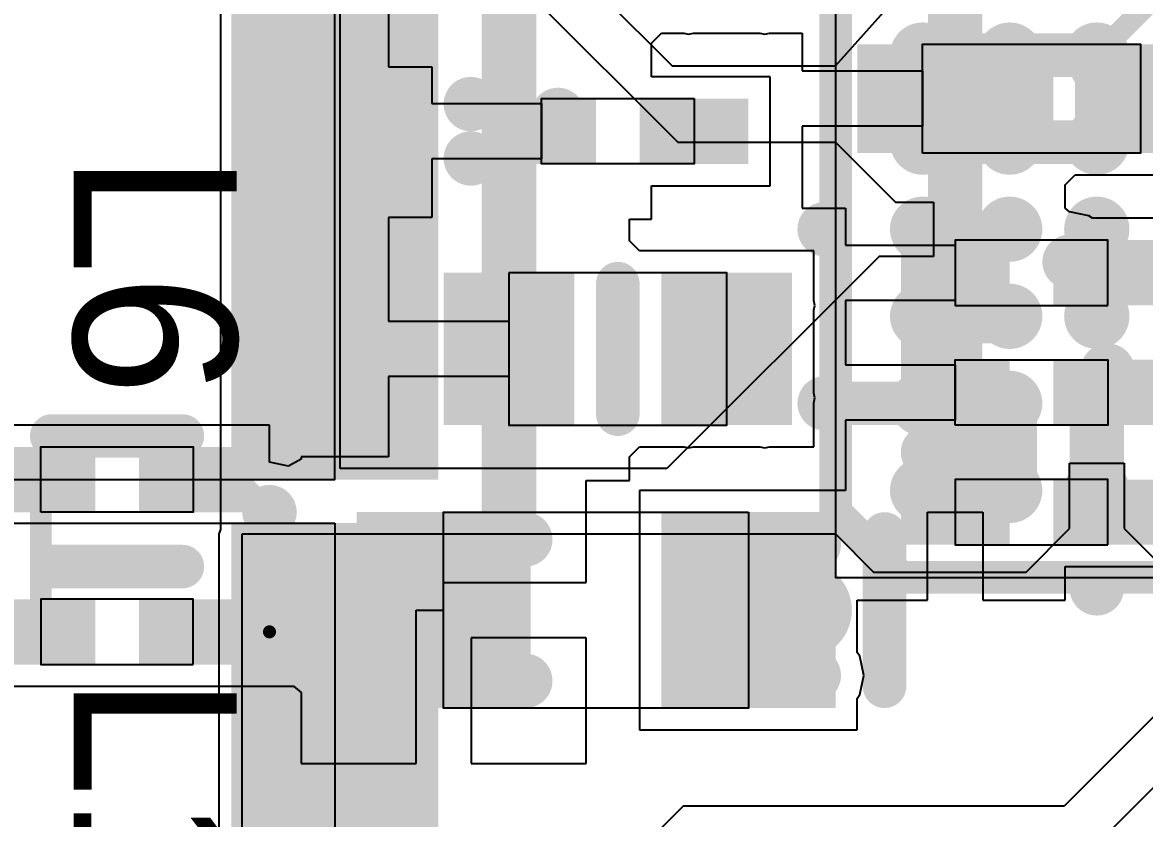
# Model space of a CAD drawing. Header units: millimetres. Extents: x 15 to 122, y 23 to 96.
# Drawn here: x 75.57 to 80.72, y 63.14 to 66.8 of the extents above; entities that cross this region are included whole.
import ezdxf

# ---------------------------------------------------------------- set-up
doc = ezdxf.new("R2010")
doc.units = ezdxf.units.MM
for name, color, linetype in [('Bottom Modules', 3, 'Continuous'), ('BottomLayer', 5, 'Continuous'), ('BottomOverlay', 54, 'Continuous'), ('BottomPaste', 16, 'Continuous'), ('TopLayer', 1, 'Continuous'), ('TopOverlay', 2, 'Continuous'), ('TopPaste', 8, 'Continuous'), ('TopSolder', 216, 'Continuous'), ('Upper Modules', 80, 'Continuous')]:
    doc.layers.add(name, color=color, linetype=linetype)
doc.styles.get("Standard").update_dxf_attribs({"font": 'ARExthalf2.shx', "width": 0.1})

msp = doc.modelspace()

# ---------------------------------------------------------------- linework, layer by layer
at = {"layer": 'Bottom Modules'}
for points in [[(79.70002094, 66.20002508), (79.70002094, 66.70002407999999), (80.70001894, 66.70002407999999), (80.70001894, 66.20002508)], [(78.65000017999999, 66.45000426), (78.65000017999999, 66.15000486), (77.94999904, 66.15000486), (77.94999904, 66.45000426)], [(80.54999892, 65.50000362), (80.54999892, 65.80000301999999), (79.84999778, 65.80000301999999), (79.84999778, 65.50000362)], [(77.80000442, 65.64999569999999), (77.80000442, 64.94999709999999), (78.80000242, 64.94999709999999), (78.80000242, 65.64999569999999)], [(79.8500054, 64.94999964), (79.8500054, 65.24999903999999), (80.5499786, 65.24999903999999), (80.5499786, 64.94999964)], [(75.6500011, 64.5499979), (75.6500011, 64.8499973), (76.35000224, 64.8499973), (76.35000224, 64.5499979)], [(80.5499786, 64.3999982), (80.5499786, 64.6999976), (79.8500054, 64.6999976), (79.8500054, 64.3999982)], [(78.89999968, 64.55000298), (78.89999968, 63.65000478), (77.49999994, 63.65000478), (77.49999994, 64.55000298)], [(76.3499997, 63.84997644), (76.3499997, 64.14997584), (75.6500265, 64.14997584), (75.6500265, 63.84997644)]]:
    msp.add_lwpolyline(points, close=True, dxfattribs=at)
at = {"layer": 'BottomLayer'}
for p, q in [((77.2459974, 67.07300529999999), (77.2459974, 66.596006)), ((78.45400108, 66.70400425999999), (78.50000555999999, 66.7500062)), ((78.50000555999999, 66.7500062), (78.60283491999999, 66.7500062)), ((78.60283491999999, 66.7500062), (78.6250015, 66.74559676)), ((78.6250015, 66.74559676), (78.64716808, 66.7500062)), ((78.64716808, 66.7500062), (78.95283422, 66.7500062)), ((78.95283422, 66.7500062), (78.97500079999999, 66.74559676)), ((78.97500079999999, 66.74559676), (78.99716738, 66.7500062)), ((78.99716738, 66.7500062), (79.14602153999999, 66.7500062)), ((79.14602153999999, 66.7500062), (79.14602153999999, 66.57702458)), ((78.45399854, 66.55000405999999), (78.45399854, 66.70400172)), ((78.45399854, 66.70400172), (78.45399854, 66.70400172)), ((78.45399854, 66.70400172), (78.45399854, 66.70400172)), ((78.45399854, 66.70400172), (78.45399854, 66.70400172)), ((78.45399854, 66.70400172), (78.45399854, 66.70400172)), ((78.45399854, 66.70400172), (78.45400108, 66.70399918)), ((78.45400108, 66.70399918), (78.45400362, 66.70400425999999)), ((78.45400362, 66.70400425999999), (78.45400108, 66.70400425999999)), ((77.2459974, 66.596006), (77.44599954, 66.596006)), ((77.44599954, 66.596006), (77.44599954, 66.42700456)), ((78.99999948, 66.55000405999999), (78.45399854, 66.55000405999999)), ((78.99999948, 66.05000505999999), (78.99999948, 66.55000405999999)), ((79.14602153999999, 66.57702458), (79.70002094, 66.57702458)), ((79.70002094, 66.57702458), (79.70002094, 66.32302458)), ((77.44599954, 66.42700456), (77.94999904, 66.42700456)), ((77.94999904, 66.42700456), (77.94999904, 66.17300456)), ((79.70002094, 66.32302458), (79.14602153999999, 66.32302458)), ((79.14602153999999, 66.32302458), (79.14602153999999, 65.94602508)), ((77.94999904, 66.17300456), (77.44599954, 66.17300456)), ((77.44599954, 66.17300456), (77.44599954, 65.9039957)), ((80.35399728, 66.05399794), (80.40002462, 66.10002528)), ((80.40002462, 66.10002528), (81.10001813999999, 66.10002528)), ((78.45399854, 65.89600485999999), (78.45399854, 66.05000505999999)), ((78.45399854, 66.05000505999999), (78.99999948, 66.05000505999999)), ((80.35399728, 65.94664483999999), (80.35399728, 66.05400048)), ((80.35399728, 66.05400048), (80.35399728, 66.05400048)), ((80.35399728, 66.05400048), (80.35399728, 66.05399794)), ((79.14602153999999, 65.94602508), (79.34599827999999, 65.94602508)), ((79.34599827999999, 65.94602508), (79.34599827999999, 65.77700331999999)), ((80.37500308, 65.92940586), (80.35399728, 65.94664483999999)), ((80.46279056, 65.91194336), (80.37500308, 65.92940586)), ((77.44599954, 65.9039957), (77.24600502, 65.9039957)), ((77.24600502, 65.9039957), (77.24600502, 65.4269964)), ((78.35400382, 65.79599744), (78.35400382, 65.89600485999999)), ((78.35400382, 65.89600485999999), (78.45399854, 65.89600485999999)), ((80.480662, 65.90000282), (80.46279056, 65.91194336)), ((80.89999822, 65.90000282), (80.480662, 65.90000282)), ((78.40000576, 65.74999804), (78.35400382, 65.79599744)), ((79.34599827999999, 65.77700331999999), (79.84999778, 65.77700331999999)), ((79.84999778, 65.77700331999999), (79.84999778, 65.52300332)), ((78.42471488, 65.7499955), (78.40000576, 65.74999804)), ((78.42471742, 65.74999804), (78.42471488, 65.7499955)), ((78.42471995999999, 65.7499955), (78.42471742, 65.74999804)), ((79.20000162, 65.7499955), (78.42471995999999, 65.7499955)), ((79.20000162, 65.52214226), (79.20000162, 65.7499955)), ((79.20440597999999, 65.50000107999999), (79.20000162, 65.52214226)), ((79.84999778, 65.52300332), (79.34599827999999, 65.52300332)), ((79.34599827999999, 65.52300332), (79.34599827999999, 65.24600362)), ((79.20000162, 65.4778599), (79.20440597999999, 65.50000107999999)), ((79.20000162, 65.09714183999999), (79.20000162, 65.4778599)), ((77.24600502, 65.4269964), (77.80000442, 65.4269964)), ((77.80000442, 65.4269964), (77.80000442, 65.1729964)), ((79.34599827999999, 65.24600362), (79.3460059, 65.24600362)), ((79.3460059, 65.24600362), (79.3460059, 65.22699933999999)), ((79.3460059, 65.22699933999999), (79.8500054, 65.22699933999999)), ((79.8500054, 65.22699933999999), (79.8500054, 64.97299934)), ((77.80000442, 65.1729964), (77.24600502, 65.1729964)), ((77.24600502, 65.1729964), (77.24600502, 64.80400297999999)), ((79.20440597999999, 65.07500066), (79.20000162, 65.09714183999999)), ((79.20000162, 65.05285948), (79.20440597999999, 65.07500066)), ((79.20000162, 64.8499973), (79.20000162, 65.05285948)), ((75.99999532, 64.94999709999999), (75.30000179999999, 64.94999709999999)), ((76.00000802, 64.95000218), (75.99999532, 64.95000218)), ((75.99999532, 64.95000218), (75.99999532, 64.94999709999999)), ((75.99999532, 64.94999709999999), (75.99999532, 64.94999709999999)), ((76.00000548, 64.94999709999999), (76.00000802, 64.95000218)), ((76.70000154, 64.94999709999999), (76.00000548, 64.94999709999999)), ((76.00000548, 64.94999709999999), (76.00000548, 64.94999709999999)), ((76.70000154, 64.77961135999999), (76.70000154, 64.94999709999999)), ((79.8500054, 64.97299934), (79.3460059, 64.97299934)), ((79.3460059, 64.97299934), (79.3460059, 64.69599964)), ((78.35400382, 64.80399536), (78.40000576, 64.84999476)), ((78.40000576, 64.84999476), (78.42471488, 64.8499973)), ((78.42471488, 64.8499973), (78.42471742, 64.84999476)), ((78.42471742, 64.84999476), (78.42471742, 64.8499973)), ((78.42471742, 64.8499973), (78.60287301999999, 64.8499973)), ((78.60287301999999, 64.8499973), (78.6250015, 64.84559548)), ((78.6250015, 64.84559548), (78.64712998, 64.8499973)), ((78.64712998, 64.8499973), (78.95287232, 64.8499973)), ((78.95287232, 64.8499973), (78.97500079999999, 64.84559548)), ((78.97500079999999, 64.84559548), (78.99712928, 64.8499973)), ((78.99712928, 64.8499973), (79.20000162, 64.8499973)), ((76.84600074, 64.79305812), (76.78778901999999, 64.76194312)), ((77.24600502, 64.80400297999999), (76.84600074, 64.80400297999999)), ((76.84600074, 64.80400297999999), (76.84600074, 64.79305812)), ((78.35400382, 64.6959971), (78.35400382, 64.80399536)), ((76.70025808, 64.77935482), (76.70000154, 64.77961135999999)), ((76.78778901999999, 64.76194312), (76.70025808, 64.77935482)), ((78.15399914, 64.22700388), (78.15399914, 64.6959971)), ((78.15399914, 64.6959971), (78.35400382, 64.6959971)), ((79.3460059, 64.69599964), (79.3460059, 64.65000278)), ((79.3460059, 64.65000278), (78.40000067999999, 64.65000278)), ((78.40000067999999, 64.65000278), (78.40000067999999, 63.55000498)), ((79.72300539999999, 64.1459982), (79.72300539999999, 64.5499979)), ((79.72300539999999, 64.5499979), (79.9770054, 64.5499979)), ((79.9770054, 64.5499979), (79.9770054, 64.1459982)), ((80.35400489999999, 64.1459982), (80.35400489999999, 64.29999839999999)), ((80.35400489999999, 64.29999839999999), (80.8999779, 64.29999839999999)), ((77.49999994, 64.10000388), (77.49999994, 64.22700388)), ((77.49999994, 64.22700388), (78.15399914, 64.22700388)), ((79.39999868, 63.90567102), (79.39999868, 64.1459982)), ((79.39999868, 64.1459982), (79.72300539999999, 64.1459982)), ((79.9770054, 64.1459982), (80.35400489999999, 64.1459982)), ((77.37299994, 63.39600478), (77.37299994, 64.10000388)), ((77.37299994, 64.10000388), (77.49999994, 64.10000388)), ((78.15399914, 63.97300387999999), (77.62699993999999, 63.97300387999999)), ((77.62699993999999, 63.97300387999999), (77.62699993999999, 63.39600478)), ((78.15399914, 63.39600478), (78.15399914, 63.97300387999999)), ((79.4119443, 63.88779195999999), (79.39999868, 63.90567102)), ((79.4294068, 63.80000193999999), (79.4119443, 63.88779195999999)), ((79.4119443, 63.71221191999999), (79.4294068, 63.80000193999999)), ((75.3000272, 63.74997664), (76.69999646, 63.74997664)), ((76.69999646, 63.74997664), (76.69999646, 63.7499741)), ((76.69999646, 63.7499741), (76.81045089999999, 63.74997664)), ((76.81045089999999, 63.74997664), (76.84600074, 63.72079966)), ((76.84600074, 63.72079966), (76.84600074, 63.39600478)), ((79.39999868, 63.69433286), (79.4119443, 63.71221191999999)), ((79.39999868, 63.55000498), (79.39999868, 63.69433286)), ((78.40000067999999, 63.55000498), (79.39999868, 63.55000498)), ((76.84600074, 63.39600478), (77.37299994, 63.39600478)), ((77.62699993999999, 63.39600478), (78.15399914, 63.39600478))]:
    msp.add_line(p, q, dxfattribs=at)
for points, const_width in [([(79.8500054, 65.8250017), (79.8500054, 67.00000062)], 0.2499995), ([(77.80000442, 66.30000455999999), (77.80000442, 66.9749994)], 0.2499995), ([(77.80000442, 65.2999964), (77.80000442, 66.30000455999999)], 0.2499995), ([(79.8500054, 65.57499966), (79.8500054, 65.8250017)], 0.2499995), ([(79.8500054, 65.09999934), (79.8500054, 65.57499966)], 0.2499995), ([(77.80000442, 64.40000836), (77.80000442, 65.2999964)], 0.2499995), ([(79.8500054, 64.5499979), (79.8500054, 65.09999934)], 0.2499995), ([(75.64998077999999, 64.00002185999999), (75.64998077999999, 64.69997474)], 0.0999998), ([(76.35000477999999, 64.69997474), (76.55002723999999, 64.69997474)], 0.0999998), ([(76.55002723999999, 64.69997474), (76.70000154, 64.55000043999999)], 0.0999998), ([(77.49999994, 64.10000388), (77.80000442, 64.40000836)], 0.2499995), ([(76.3499997, 63.99997613999999), (76.69997613999999, 63.99997613999999)], 0.2499995), ([(75.64998077999999, 64.00002185999999), (75.6500265, 63.99997613999999)], 0.0999998), ([(76.69997613999999, 63.99997613999999), (76.70000154, 64.00000154)], 0.05999988)]:
    msp.add_lwpolyline(points, dxfattribs=dict(at, const_width=const_width))
for points, const_width in [([(76.7375021, 66.80000102, 1), (76.86250058, 66.80000102, 1)], 0.12499848), ([(79.63750137999999, 66.6250001, 1), (79.76249985999999, 66.6250001, 1)], 0.12499848), ([(80.43750232, 66.60000142, 1), (80.5625008, 66.60000142, 1)], 0.12499848), ([(77.56250172, 66.4250005, 1), (77.6875002, 66.4250005, 1)], 0.12499848), ([(80.6125007, 66.4250005, 1), (80.73749918, 66.4250005, 1)], 0.12499848), ([(76.7375021, 66.39999928, 1), (76.86250058, 66.39999928, 1)], 0.12499848), ([(77.96250092, 66.37500059999999, 1), (78.0874994, 66.37500059999999, 1)], 0.12499848), ([(79.63750137999999, 66.37500059999999, 1), (79.76249985999999, 66.37500059999999, 1)], 0.12499848), ([(77.73750518, 66.30000455999999, 1), (77.86250366, 66.30000455999999, 1)], 0.12499848), ([(77.73750518, 66.30000455999999, 1), (77.86250366, 66.30000455999999, 1)], 0.12499848), ([(78.46250246, 66.30000202, 1), (78.58750094, 66.30000202, 1)], 0.12499848), ([(77.56250172, 66.17499846, 1), (77.6875002, 66.17499846, 1)], 0.12499848), ([(79.6625026, 65.8250017, 1), (79.78750108, 65.8250017, 1)], 0.12499848), ([(79.78750615999999, 65.8250017, 1), (79.91250464, 65.8250017, 1)], 0.12499848), ([(79.78750615999999, 65.8250017, 1), (79.91250464, 65.8250017, 1)], 0.12499848), ([(80.3125013, 65.70000068, 1), (80.43749978, 65.70000068, 1)], 0.12499848), ([(79.6625026, 65.57499966, 1), (79.78750108, 65.57499966, 1)], 0.12499848), ([(79.78750615999999, 65.57499966, 1), (79.91250464, 65.57499966, 1)], 0.12499848), ([(79.78750615999999, 65.57499966, 1), (79.91250464, 65.57499966, 1)], 0.12499848), ([(77.56250172, 65.52499976, 1), (77.6875002, 65.52499976, 1)], 0.12499848), ([(77.91250102, 65.52499976, 1), (78.0374995, 65.52499976, 1)], 0.12499848), ([(78.56250226, 65.50000107999999, 1), (78.68750073999999, 65.50000107999999, 1)], 0.12499848), ([(78.91250156, 65.50000107999999, 1), (79.03750004, 65.50000107999999, 1)], 0.12499848), ([(76.7375021, 65.40000128, 1), (76.86250058, 65.40000128, 1)], 0.12499848), ([(77.73750518, 65.2999964, 1), (77.86250366, 65.2999964, 1)], 0.12499848), ([(77.73750518, 65.2999964, 1), (77.86250366, 65.2999964, 1)], 0.12499848), ([(79.6625026, 65.32500016, 1), (79.78750108, 65.32500016, 1)], 0.12499848), ([(80.48747936, 65.19999914, 1), (80.61247784, 65.19999914, 1)], 0.12499848), ([(77.56250172, 65.07500066, 1), (77.6875002, 65.07500066, 1)], 0.12499848), ([(77.91250102, 65.07500066, 1), (78.0374995, 65.07500066, 1)], 0.12499848), ([(78.56250226, 65.07500066, 1), (78.68750073999999, 65.07500066, 1)], 0.12499848), ([(78.91250156, 65.07500066, 1), (79.03750004, 65.07500066, 1)], 0.12499848), ([(79.6625026, 65.07499811999999, 1), (79.78750108, 65.07499811999999, 1)], 0.12499848), ([(79.78750615999999, 65.09999934, 1), (79.91250464, 65.09999934, 1)], 0.12499848), ([(79.78750615999999, 65.09999934, 1), (79.91250464, 65.09999934, 1)], 0.12499848), ([(76.7375021, 64.99999953999999, 1), (76.86250058, 64.99999953999999, 1)], 0.12499848), ([(79.6625026, 64.82500116, 1), (79.78750108, 64.82500116, 1)], 0.12499848), ([(75.58750185999999, 64.70000014, 1), (75.71250033999999, 64.70000014, 1)], 0.12499848), ([(75.6249821, 64.69997474, 1), (75.67497945999999, 64.69997474, 1)], 0.0499999), ([(76.3250061, 64.69997474, 1), (76.37500346, 64.69997474, 1)], 0.0499999), ([(76.52502856, 64.69997474, 1), (76.57502592, 64.69997474, 1)], 0.0499999), ([(76.52502856, 64.69997474, 1), (76.57502592, 64.69997474, 1)], 0.0499999), ([(80.43750232, 64.65000024, 1), (80.5625008, 64.65000024, 1)], 0.12499848), ([(79.6625026, 64.57499912, 1), (79.78750108, 64.57499912, 1)], 0.12499848), ([(76.6375023, 64.55000043999999, 1), (76.76250078, 64.55000043999999, 1)], 0.12499848), ([(79.78750615999999, 64.5499979, 1), (79.91250464, 64.5499979, 1)], 0.12499848), ([(76.67500285999999, 64.55000043999999, 1), (76.72500022, 64.55000043999999, 1)], 0.0499999), ([(77.26250232, 64.42500196, 1), (77.3875008, 64.42500196, 1)], 0.12499848), ([(77.81250122, 64.42500196, 1), (77.93749969999999, 64.42500196, 1)], 0.12499848), ([(77.73750518, 64.40000836, 1), (77.86250366, 64.40000836, 1)], 0.12499848), ([(77.73750518, 64.40000836, 1), (77.86250366, 64.40000836, 1)], 0.12499848), ([(79.13750238, 64.40000074, 1), (79.26250085999999, 64.40000074, 1)], 0.12499848), ([(77.4375007, 64.10000388, 1), (77.56249917999999, 64.10000388, 1)], 0.12499848), ([(76.28750045999999, 63.99997613999999, 1), (76.41249893999999, 63.99997613999999, 1)], 0.12499848), ([(76.6374769, 63.99997613999999, 1), (76.76247538, 63.99997613999999, 1)], 0.12499848), ([(76.6375023, 64.00000154, 1), (76.76250078, 64.00000154, 1)], 0.12499848), ([(75.6249821, 64.00002185999999, 1), (75.67497945999999, 64.00002185999999, 1)], 0.0499999), ([(75.6249821, 64.00002185999999, 1), (75.67497945999999, 64.00002185999999, 1)], 0.0499999), ([(75.62502782, 63.99997613999999, 1), (75.67502517999999, 63.99997613999999, 1)], 0.0499999), ([(76.68497744, 63.99997613999999, 1), (76.71497484, 63.99997613999999, 1)], 0.02999994), ([(76.68500284, 64.00000154, 1), (76.71500024, 64.00000154, 1)], 0.02999994), ([(79.13750238, 63.80000193999999, 1), (79.26250085999999, 63.80000193999999, 1)], 0.12499848), ([(77.26250232, 63.77500071999999, 1), (77.3875008, 63.77500071999999, 1)], 0.12499848), ([(77.81250122, 63.77500071999999, 1), (77.93749969999999, 63.77500071999999, 1)], 0.12499848)]:
    msp.add_lwpolyline(points, format="xyb", close=True, dxfattribs=dict(at, const_width=const_width))
for points in [[(80.00002033999999, 66.20002508), (80.00002033999999, 66.70002407999999), (79.40002154, 66.20002508), (79.40002154, 66.70002407999999)], [(81.00001834, 66.20002508), (81.00001834, 66.70002407999999), (80.40001954, 66.20002508), (80.40001954, 66.70002407999999)], [(78.19999854, 66.15000486), (78.19999854, 66.45000426), (77.69999954, 66.15000486), (77.69999954, 66.45000426)], [(78.89999968, 66.15000486), (78.89999968, 66.45000426), (78.40000067999999, 66.15000486), (78.40000067999999, 66.45000426)], [(80.09999728, 65.50000362), (80.09999728, 65.80000301999999), (79.59999828, 65.50000362), (79.59999828, 65.80000301999999)], [(80.79999842, 65.50000362), (80.79999842, 65.80000301999999), (80.29999941999999, 65.50000362), (80.29999941999999, 65.80000301999999)], [(78.10000382, 64.94999709999999), (78.10000382, 65.64999569999999), (77.50000501999999, 64.94999709999999), (77.50000501999999, 65.64999569999999)], [(79.10000181999999, 64.94999709999999), (79.10000181999999, 65.64999569999999), (78.50000302, 64.94999709999999), (78.50000302, 65.64999569999999)], [(80.1000049, 64.94999964), (80.1000049, 65.24999903999999), (79.6000059, 64.94999964), (79.6000059, 65.24999903999999)], [(80.79997809999999, 64.94999964), (80.79997809999999, 65.24999903999999), (80.2999791, 64.94999964), (80.2999791, 65.24999903999999)], [(75.4000016, 64.8499973), (75.4000016, 64.5499979), (75.9000006, 64.8499973), (75.9000006, 64.5499979)], [(76.10000274, 64.8499973), (76.10000274, 64.5499979), (76.60000174, 64.8499973), (76.60000174, 64.5499979)], [(80.1000049, 64.3999982), (80.1000049, 64.6999976), (79.6000059, 64.3999982), (79.6000059, 64.6999976)], [(80.79997809999999, 64.3999982), (80.79997809999999, 64.6999976), (80.2999791, 64.3999982), (80.2999791, 64.6999976)], [(77.89999913999999, 63.65000478), (77.89999913999999, 64.55000298), (77.10000074, 63.65000478), (77.10000074, 64.55000298)], [(79.29999887999999, 63.65000478), (79.29999887999999, 64.55000298), (78.50000048, 63.65000478), (78.50000048, 64.55000298)], [(75.400027, 64.14997584), (75.400027, 63.84997644), (75.900026, 64.14997584), (75.900026, 63.84997644)], [(76.1000002, 64.14997584), (76.1000002, 63.84997644), (76.5999992, 64.14997584), (76.5999992, 63.84997644)]]:
    msp.add_solid(points, dxfattribs=at)
at = {"layer": 'BottomOverlay', "const_width": 0.1999996}
for points in [[(80.19999453999999, 66.30001218), (80.19999453999999, 66.59998618)], [(78.29997802, 65.00002239999999), (78.29997802, 65.6000212)], [(79.52506574, 63.75000204), (79.52506574, 64.45000318)]]:
    msp.add_lwpolyline(points, dxfattribs=at)
at = {"layer": 'BottomOverlay', "const_width": 0.0999998}
for points in [[(80.14999463999999, 66.59998618, 1), (80.24999444, 66.59998618, 1)], [(80.14999463999999, 66.30001218, 1), (80.24999444, 66.30001218, 1)], [(78.24997812, 65.6000212, 1), (78.34997792, 65.6000212, 1)], [(78.24997812, 65.00002239999999, 1), (78.34997792, 65.00002239999999, 1)], [(79.47506584, 64.45000318, 1), (79.57506563999999, 64.45000318, 1)], [(79.47506584, 63.75000204, 1), (79.57506563999999, 63.75000204, 1)]]:
    msp.add_lwpolyline(points, format="xyb", close=True, dxfattribs=at)
at = {"layer": 'BottomPaste'}
for points in [[(80.00002033999999, 66.20002508), (80.00002033999999, 66.70002407999999), (79.40002154, 66.20002508), (79.40002154, 66.70002407999999)], [(80.00002033999999, 66.20002508), (80.00002033999999, 66.70002407999999), (79.40002154, 66.20002508), (79.40002154, 66.70002407999999)], [(81.00001834, 66.20002508), (81.00001834, 66.70002407999999), (80.40001954, 66.20002508), (80.40001954, 66.70002407999999)], [(81.00001834, 66.20002508), (81.00001834, 66.70002407999999), (80.40001954, 66.20002508), (80.40001954, 66.70002407999999)], [(78.19999854, 66.15000486), (78.19999854, 66.45000426), (77.69999954, 66.15000486), (77.69999954, 66.45000426)], [(78.19999854, 66.15000486), (78.19999854, 66.45000426), (77.69999954, 66.15000486), (77.69999954, 66.45000426)], [(78.89999968, 66.15000486), (78.89999968, 66.45000426), (78.40000067999999, 66.15000486), (78.40000067999999, 66.45000426)], [(78.89999968, 66.15000486), (78.89999968, 66.45000426), (78.40000067999999, 66.15000486), (78.40000067999999, 66.45000426)], [(80.09999728, 65.50000362), (80.09999728, 65.80000301999999), (79.59999828, 65.50000362), (79.59999828, 65.80000301999999)], [(80.09999728, 65.50000362), (80.09999728, 65.80000301999999), (79.59999828, 65.50000362), (79.59999828, 65.80000301999999)], [(80.79999842, 65.50000362), (80.79999842, 65.80000301999999), (80.29999941999999, 65.50000362), (80.29999941999999, 65.80000301999999)], [(80.79999842, 65.50000362), (80.79999842, 65.80000301999999), (80.29999941999999, 65.50000362), (80.29999941999999, 65.80000301999999)], [(78.10000382, 64.94999709999999), (78.10000382, 65.64999569999999), (77.50000501999999, 64.94999709999999), (77.50000501999999, 65.64999569999999)], [(78.10000382, 64.94999709999999), (78.10000382, 65.64999569999999), (77.50000501999999, 64.94999709999999), (77.50000501999999, 65.64999569999999)], [(79.10000181999999, 64.94999709999999), (79.10000181999999, 65.64999569999999), (78.50000302, 64.94999709999999), (78.50000302, 65.64999569999999)], [(79.10000181999999, 64.94999709999999), (79.10000181999999, 65.64999569999999), (78.50000302, 64.94999709999999), (78.50000302, 65.64999569999999)], [(80.1000049, 64.94999964), (80.1000049, 65.24999903999999), (79.6000059, 64.94999964), (79.6000059, 65.24999903999999)], [(80.1000049, 64.94999964), (80.1000049, 65.24999903999999), (79.6000059, 64.94999964), (79.6000059, 65.24999903999999)], [(80.79997809999999, 64.94999964), (80.79997809999999, 65.24999903999999), (80.2999791, 64.94999964), (80.2999791, 65.24999903999999)], [(80.79997809999999, 64.94999964), (80.79997809999999, 65.24999903999999), (80.2999791, 64.94999964), (80.2999791, 65.24999903999999)], [(75.4000016, 64.8499973), (75.4000016, 64.5499979), (75.9000006, 64.8499973), (75.9000006, 64.5499979)], [(75.4000016, 64.8499973), (75.4000016, 64.5499979), (75.9000006, 64.8499973), (75.9000006, 64.5499979)], [(76.10000274, 64.8499973), (76.10000274, 64.5499979), (76.60000174, 64.8499973), (76.60000174, 64.5499979)], [(76.10000274, 64.8499973), (76.10000274, 64.5499979), (76.60000174, 64.8499973), (76.60000174, 64.5499979)], [(80.1000049, 64.3999982), (80.1000049, 64.6999976), (79.6000059, 64.3999982), (79.6000059, 64.6999976)], [(80.1000049, 64.3999982), (80.1000049, 64.6999976), (79.6000059, 64.3999982), (79.6000059, 64.6999976)], [(80.79997809999999, 64.3999982), (80.79997809999999, 64.6999976), (80.2999791, 64.3999982), (80.2999791, 64.6999976)], [(80.79997809999999, 64.3999982), (80.79997809999999, 64.6999976), (80.2999791, 64.3999982), (80.2999791, 64.6999976)], [(77.89999913999999, 63.65000478), (77.89999913999999, 64.55000298), (77.10000074, 63.65000478), (77.10000074, 64.55000298)], [(77.89999913999999, 63.65000478), (77.89999913999999, 64.55000298), (77.10000074, 63.65000478), (77.10000074, 64.55000298)], [(79.29999887999999, 63.65000478), (79.29999887999999, 64.55000298), (78.50000048, 63.65000478), (78.50000048, 64.55000298)], [(79.29999887999999, 63.65000478), (79.29999887999999, 64.55000298), (78.50000048, 63.65000478), (78.50000048, 64.55000298)], [(75.400027, 64.14997584), (75.400027, 63.84997644), (75.900026, 64.14997584), (75.900026, 63.84997644)], [(75.400027, 64.14997584), (75.400027, 63.84997644), (75.900026, 64.14997584), (75.900026, 63.84997644)], [(76.1000002, 64.14997584), (76.1000002, 63.84997644), (76.5999992, 64.14997584), (76.5999992, 63.84997644)], [(76.1000002, 64.14997584), (76.1000002, 63.84997644), (76.5999992, 64.14997584), (76.5999992, 63.84997644)]]:
    msp.add_solid(points, dxfattribs=at)
at = {"layer": 'TopLayer'}
for p, q in [((77.85000178, 67.30000002), (78.55000038, 66.60000142)), ((76.47500834, 67.14998508), (76.47500834, 64.64999008)), ((77.02499962, 64.75000004), (77.02499962, 67.05000052)), ((77.77500065999999, 67.05000052), (78.5750016, 66.24999958)), ((79.30000142, 66.60000142), (79.58888832, 66.92500204)), ((78.55000038, 66.60000142), (79.30000142, 66.60000142)), ((78.5750016, 66.24999958), (79.30000142, 66.24999958)), ((79.30000142, 66.24999958), (79.5749996, 65.9750014)), ((79.5749996, 65.9750014), (79.75000052, 65.9750014)), ((79.75000052, 65.9750014), (79.75000052, 65.7250019)), ((79.50000102, 65.7250019), (78.52499916, 64.75000004)), ((79.75000052, 65.7250019), (79.50000102, 65.7250019)), ((78.52499916, 64.75000004), (77.02499962, 64.75000004)), ((80.37500054, 64.47500185999999), (80.37500054, 64.77500126)), ((80.37500054, 64.77500126), (80.62500003999999, 64.77500126)), ((80.62500003999999, 64.77500126), (80.62500003999999, 64.47500185999999)), ((76.47500579999999, 64.649985), (76.47497532, 64.55001313999999)), ((76.47500834, 64.64999008), (76.47500326, 64.649985)), ((76.47500326, 64.649985), (76.47500579999999, 64.649985)), ((76.47497532, 64.55001313999999), (76.47497786, 64.55001313999999)), ((76.47497786, 64.55001313999999), (76.47497786, 64.46983804)), ((80.47500034, 63.000001), (81.97499988, 64.50000054)), ((76.47497786, 64.46983804), (76.46676096, 64.45000064)), ((76.46676096, 64.45000064), (76.46676096, 62.15000016)), ((76.57500051999999, 62.15000016), (76.57500051999999, 64.45000064)), ((76.57500051999999, 64.45000064), (79.30000142, 64.45000064)), ((79.30000142, 64.45000064), (79.47500233999999, 64.27499972)), ((80.17499839999999, 64.27499972), (80.37500054, 64.47500185999999)), ((80.62500003999999, 64.47500185999999), (81.02500178, 64.07500012)), ((79.47500233999999, 64.27499972), (80.17499839999999, 64.27499972)), ((81.02500178, 63.87500051999999), (80.35000185999999, 63.2000006)), ((78.60000027999999, 63.2000006), (77.54999984, 62.15000016)), ((80.35000185999999, 63.2000006), (78.60000027999999, 63.2000006))]:
    msp.add_line(p, q, dxfattribs=at)
for points, const_width in [([(80.49999648, 66.649981), (80.89999567999999, 67.0499802)], 0.0999998), ([(79.69999553999999, 66.649981), (80.09999474, 66.649981)], 0.1999996), ([(79.69999553999999, 66.24997925999999), (79.69999553999999, 66.649981)], 0.1999996), ([(80.09999474, 66.649981), (80.49999648, 66.649981)], 0.1999996), ([(80.09999474, 66.24997925999999), (80.09999474, 66.649981)], 0.1999996), ([(80.49999648, 66.24997925999999), (80.49999648, 66.649981)], 0.1999996), ([(79.69999553999999, 66.24997925999999), (80.09999474, 66.24997925999999)], 0.1999996), ([(80.09999474, 66.24997925999999), (80.49999648, 66.24997925999999)], 0.1999996), ([(79.69999553999999, 65.44998086), (80.09999474, 65.44998086)], 0.2499995), ([(79.69999553999999, 65.04997912), (79.69999553999999, 65.44998086)], 0.1999996), ([(79.25000152, 65.05000197999999), (79.25002438, 65.04997912)], 0.1999996), ([(79.25002438, 65.04997912), (79.69999553999999, 65.04997912)], 0.1999996), ([(80.09999474, 64.64997991999999), (80.09999474, 65.04997912)], 0.2499995), ([(80.49999648, 64.64997991999999), (80.49999648, 65.04997912)], 0.2499995)]:
    msp.add_lwpolyline(points, dxfattribs=dict(at, const_width=const_width))
for points, const_width in [([(79.62499695999999, 66.649981, 1), (79.77499412, 66.649981, 1)], 0.1499997), ([(80.02499616, 66.649981, 1), (80.17499332, 66.649981, 1)], 0.1499997), ([(80.4249979, 66.649981, 1), (80.57499505999999, 66.649981, 1)], 0.1499997), ([(79.63750137999999, 66.65000132, 1), (79.76249985999999, 66.65000132, 1)], 0.12499848), ([(79.64999564, 66.649981, 1), (79.74999543999999, 66.649981, 1)], 0.0999998), ([(79.64999564, 66.649981, 1), (79.74999543999999, 66.649981, 1)], 0.0999998), ([(80.03749549999999, 66.649981, 1), (80.16249398, 66.649981, 1)], 0.12499848), ([(80.04999484, 66.649981, 1), (80.14999463999999, 66.649981, 1)], 0.0999998), ([(80.04999484, 66.649981, 1), (80.14999463999999, 66.649981, 1)], 0.0999998), ([(80.04999484, 66.649981, 1), (80.14999463999999, 66.649981, 1)], 0.0999998), ([(80.43749724, 66.649981, 1), (80.56249572, 66.649981, 1)], 0.12499848), ([(80.44999657999999, 66.649981, 1), (80.54999638, 66.649981, 1)], 0.0999998), ([(80.44999657999999, 66.649981, 1), (80.54999638, 66.649981, 1)], 0.0999998), ([(80.4749978, 66.649981, 1), (80.52499515999999, 66.649981, 1)], 0.0499999), ([(79.62499695999999, 66.24997925999999, 1), (79.77499412, 66.24997925999999, 1)], 0.1499997), ([(80.02499616, 66.24997925999999, 1), (80.17499332, 66.24997925999999, 1)], 0.1499997), ([(80.4249979, 66.24997925999999, 1), (80.57499505999999, 66.24997925999999, 1)], 0.1499997), ([(79.6374963, 66.24997925999999, 1), (79.76249478, 66.24997925999999, 1)], 0.12499848), ([(79.64999564, 66.24997925999999, 1), (79.74999543999999, 66.24997925999999, 1)], 0.0999998), ([(79.64999564, 66.24997925999999, 1), (79.74999543999999, 66.24997925999999, 1)], 0.0999998), ([(80.03749549999999, 66.24997925999999, 1), (80.16249398, 66.24997925999999, 1)], 0.12499848), ([(80.04999484, 66.24997925999999, 1), (80.14999463999999, 66.24997925999999, 1)], 0.0999998), ([(80.04999484, 66.24997925999999, 1), (80.14999463999999, 66.24997925999999, 1)], 0.0999998), ([(80.04999484, 66.24997925999999, 1), (80.14999463999999, 66.24997925999999, 1)], 0.0999998), ([(80.43749724, 66.24997925999999, 1), (80.56249572, 66.24997925999999, 1)], 0.12499848), ([(80.44999657999999, 66.24997925999999, 1), (80.54999638, 66.24997925999999, 1)], 0.0999998), ([(80.44999657999999, 66.24997925999999, 1), (80.54999638, 66.24997925999999, 1)], 0.0999998), ([(79.18750227999999, 65.85000038, 1), (79.31250075999999, 65.85000038, 1)], 0.12499848), ([(79.62499695999999, 65.84998006, 1), (79.77499412, 65.84998006, 1)], 0.1499997), ([(79.63750137999999, 65.85000038, 1), (79.76249985999999, 65.85000038, 1)], 0.12499848), ([(80.02499616, 65.84998006, 1), (80.17499332, 65.84998006, 1)], 0.1499997), ([(80.03749549999999, 65.84998006, 1), (80.16249398, 65.84998006, 1)], 0.12499848), ([(80.4249979, 65.84998006, 1), (80.57499505999999, 65.84998006, 1)], 0.1499997), ([(80.43749724, 65.84998006, 1), (80.56249572, 65.84998006, 1)], 0.12499848), ([(79.62499695999999, 65.44998086, 1), (79.77499412, 65.44998086, 1)], 0.1499997), ([(79.6374963, 65.44998086, 1), (79.76249478, 65.44998086, 1)], 0.12499848), ([(79.6374963, 65.44998086, 1), (79.76249478, 65.44998086, 1)], 0.12499848), ([(80.02499616, 65.44998086, 1), (80.17499332, 65.44998086, 1)], 0.1499997), ([(80.03749549999999, 65.44998086, 1), (80.16249398, 65.44998086, 1)], 0.12499848), ([(80.03749549999999, 65.44998086, 1), (80.16249398, 65.44998086, 1)], 0.12499848), ([(80.4249979, 65.44998086, 1), (80.57499505999999, 65.44998086, 1)], 0.1499997), ([(80.43749724, 65.44998086, 1), (80.56249572, 65.44998086, 1)], 0.12499848), ([(79.64999564, 65.44998086, 1), (79.74999543999999, 65.44998086, 1)], 0.0999998), ([(79.62499695999999, 65.04997912, 1), (79.77499412, 65.04997912, 1)], 0.1499997), ([(80.02499616, 65.04997912, 1), (80.17499332, 65.04997912, 1)], 0.1499997), ([(80.4249979, 65.04997912, 1), (80.57499505999999, 65.04997912, 1)], 0.1499997), ([(79.18750227999999, 65.05000197999999, 1), (79.31250075999999, 65.05000197999999, 1)], 0.12499848), ([(79.20000162, 65.05000197999999, 1), (79.30000142, 65.05000197999999, 1)], 0.0999998), ([(79.20002448, 65.04997912, 1), (79.30002428, 65.04997912, 1)], 0.0999998), ([(79.20002448, 65.04997912, 1), (79.30002428, 65.04997912, 1)], 0.0999998), ([(79.63750137999999, 65.05000197999999, 1), (79.76249985999999, 65.05000197999999, 1)], 0.12499848), ([(79.64999564, 65.04997912, 1), (79.74999543999999, 65.04997912, 1)], 0.0999998), ([(79.64999564, 65.04997912, 1), (79.74999543999999, 65.04997912, 1)], 0.0999998), ([(80.03749549999999, 65.04997912, 1), (80.16249398, 65.04997912, 1)], 0.12499848), ([(80.03749549999999, 65.04997912, 1), (80.16249398, 65.04997912, 1)], 0.12499848), ([(80.43749724, 65.04997912, 1), (80.56249572, 65.04997912, 1)], 0.12499848), ([(80.43749724, 65.04997912, 1), (80.56249572, 65.04997912, 1)], 0.12499848), ([(79.62499695999999, 64.64997991999999, 1), (79.77499412, 64.64997991999999, 1)], 0.1499997), ([(80.02499616, 64.64997991999999, 1), (80.17499332, 64.64997991999999, 1)], 0.1499997), ([(80.4249979, 64.64997991999999, 1), (80.57499505999999, 64.64997991999999, 1)], 0.1499997), ([(80.03749549999999, 64.64997991999999, 1), (80.16249398, 64.64997991999999, 1)], 0.12499848), ([(80.03750058, 64.65000024, 1), (80.16249906, 64.65000024, 1)], 0.12499848), ([(80.43749724, 64.64997991999999, 1), (80.56249572, 64.64997991999999, 1)], 0.12499848), ([(80.43749724, 64.64997991999999, 1), (80.56249572, 64.64997991999999, 1)], 0.12499848), ([(80.43750232, 64.20000114, 1), (80.5625008, 64.20000114, 1)], 0.12499848)]:
    msp.add_lwpolyline(points, format="xyb", close=True, dxfattribs=dict(at, const_width=const_width))
for points in [[(77.42500898, 64.7499848), (77.42500898, 67.04998528), (76.57500814, 64.7499848), (76.57500814, 67.04998528)], [(77.4249785, 62.15001539999999), (77.4249785, 64.45001588), (76.57497766, 62.15001539999999), (76.57497766, 64.45001588)]]:
    msp.add_solid(points, dxfattribs=at)
at = {"layer": 'TopOverlay'}
for points, const_width in [([(79.29999633999999, 64.54998012), (79.29999633999999, 69.84997967999999)], 0.1499997), ([(75.69998575999999, 64.89998704), (76.29998456, 64.89998704)], 0.1999996), ([(79.29999633999999, 64.54998012), (79.59999574, 64.24998072)], 0.1499997), ([(75.70000608, 64.30001364), (76.30000487999999, 64.30001364)], 0.1999996), ([(79.59999574, 64.24998072), (84.8999953, 64.24998072)], 0.1499997)]:
    msp.add_lwpolyline(points, dxfattribs=dict(at, const_width=const_width))
for points, const_width in [([(75.64998586, 64.89998704, 1), (75.74998566, 64.89998704, 1)], 0.0999998), ([(76.24998466, 64.89998704, 1), (76.34998446, 64.89998704, 1)], 0.0999998), ([(79.26249578, 64.54998012, 1), (79.33749689999999, 64.54998012, 1)], 0.07499858), ([(79.26249578, 64.54998012, 1), (79.33749689999999, 64.54998012, 1)], 0.07499858), ([(75.65000617999999, 64.30001364, 1), (75.75000598, 64.30001364, 1)], 0.0999998), ([(76.25000498, 64.30001364, 1), (76.35000477999999, 64.30001364, 1)], 0.0999998), ([(79.27499766, 64.09998102, 1), (79.02499562, 64.09998102, 1)], 0.1999996), ([(79.56249518, 64.24998072, 1), (79.6374963, 64.24998072, 1)], 0.07499858), ([(79.56249518, 64.24998072, 1), (79.6374963, 64.24998072, 1)], 0.07499858), ([(78.97499572, 64.09998102, 1), (79.07499552, 64.09998102, 1)], 0.0999998), ([(79.22499776, 64.09998102, 1), (79.32499756, 64.09998102, 1)], 0.0999998)]:
    msp.add_lwpolyline(points, format="xyb", close=True, dxfattribs=dict(at, const_width=const_width))
at = {"layer": 'TopPaste', "const_width": 0.1499997}
for points in [[(79.62499695999999, 66.649981, 1), (79.77499412, 66.649981, 1)], [(79.62499695999999, 66.649981, 1), (79.77499412, 66.649981, 1)], [(80.02499616, 66.649981, 1), (80.17499332, 66.649981, 1)], [(80.02499616, 66.649981, 1), (80.17499332, 66.649981, 1)], [(80.4249979, 66.649981, 1), (80.57499505999999, 66.649981, 1)], [(80.4249979, 66.649981, 1), (80.57499505999999, 66.649981, 1)], [(79.62499695999999, 66.24997925999999, 1), (79.77499412, 66.24997925999999, 1)], [(79.62499695999999, 66.24997925999999, 1), (79.77499412, 66.24997925999999, 1)], [(80.02499616, 66.24997925999999, 1), (80.17499332, 66.24997925999999, 1)], [(80.02499616, 66.24997925999999, 1), (80.17499332, 66.24997925999999, 1)], [(80.4249979, 66.24997925999999, 1), (80.57499505999999, 66.24997925999999, 1)], [(80.4249979, 66.24997925999999, 1), (80.57499505999999, 66.24997925999999, 1)], [(79.62499695999999, 65.84998006, 1), (79.77499412, 65.84998006, 1)], [(79.62499695999999, 65.84998006, 1), (79.77499412, 65.84998006, 1)], [(80.02499616, 65.84998006, 1), (80.17499332, 65.84998006, 1)], [(80.02499616, 65.84998006, 1), (80.17499332, 65.84998006, 1)], [(80.4249979, 65.84998006, 1), (80.57499505999999, 65.84998006, 1)], [(80.4249979, 65.84998006, 1), (80.57499505999999, 65.84998006, 1)], [(79.62499695999999, 65.44998086, 1), (79.77499412, 65.44998086, 1)], [(79.62499695999999, 65.44998086, 1), (79.77499412, 65.44998086, 1)], [(80.02499616, 65.44998086, 1), (80.17499332, 65.44998086, 1)], [(80.02499616, 65.44998086, 1), (80.17499332, 65.44998086, 1)], [(80.4249979, 65.44998086, 1), (80.57499505999999, 65.44998086, 1)], [(80.4249979, 65.44998086, 1), (80.57499505999999, 65.44998086, 1)], [(79.62499695999999, 65.04997912, 1), (79.77499412, 65.04997912, 1)], [(79.62499695999999, 65.04997912, 1), (79.77499412, 65.04997912, 1)], [(80.02499616, 65.04997912, 1), (80.17499332, 65.04997912, 1)], [(80.02499616, 65.04997912, 1), (80.17499332, 65.04997912, 1)], [(80.4249979, 65.04997912, 1), (80.57499505999999, 65.04997912, 1)], [(80.4249979, 65.04997912, 1), (80.57499505999999, 65.04997912, 1)], [(79.62499695999999, 64.64997991999999, 1), (79.77499412, 64.64997991999999, 1)], [(79.62499695999999, 64.64997991999999, 1), (79.77499412, 64.64997991999999, 1)], [(80.02499616, 64.64997991999999, 1), (80.17499332, 64.64997991999999, 1)], [(80.02499616, 64.64997991999999, 1), (80.17499332, 64.64997991999999, 1)], [(80.4249979, 64.64997991999999, 1), (80.57499505999999, 64.64997991999999, 1)], [(80.4249979, 64.64997991999999, 1), (80.57499505999999, 64.64997991999999, 1)]]:
    msp.add_lwpolyline(points, format="xyb", close=True, dxfattribs=at)
at = {"layer": 'TopPaste'}
for points in [[(77.42500898, 64.7499848), (77.42500898, 67.04998528), (76.57500814, 64.7499848), (76.57500814, 67.04998528)], [(77.42500898, 64.7499848), (77.42500898, 67.04998528), (76.57500814, 64.7499848), (76.57500814, 67.04998528)], [(77.4249785, 62.15001539999999), (77.4249785, 64.45001588), (76.57497766, 62.15001539999999), (76.57497766, 64.45001588)], [(77.4249785, 62.15001539999999), (77.4249785, 64.45001588), (76.57497766, 62.15001539999999), (76.57497766, 64.45001588)]]:
    msp.add_solid(points, dxfattribs=at)
at = {"layer": 'TopSolder', "const_width": 0.10999978}
for points in [[(79.64499692, 66.649981, 1), (79.75499416, 66.649981, 1)], [(79.64499692, 66.649981, 1), (79.75499416, 66.649981, 1)], [(80.04499612, 66.649981, 1), (80.15499335999999, 66.649981, 1)], [(80.04499612, 66.649981, 1), (80.15499335999999, 66.649981, 1)], [(80.44499786, 66.649981, 1), (80.5549951, 66.649981, 1)], [(80.44499786, 66.649981, 1), (80.5549951, 66.649981, 1)], [(79.64499692, 66.24997925999999, 1), (79.75499416, 66.24997925999999, 1)], [(79.64499692, 66.24997925999999, 1), (79.75499416, 66.24997925999999, 1)], [(80.04499612, 66.24997925999999, 1), (80.15499335999999, 66.24997925999999, 1)], [(80.04499612, 66.24997925999999, 1), (80.15499335999999, 66.24997925999999, 1)], [(80.44499786, 66.24997925999999, 1), (80.5549951, 66.24997925999999, 1)], [(80.44499786, 66.24997925999999, 1), (80.5549951, 66.24997925999999, 1)], [(79.64499692, 65.84998006, 1), (79.75499416, 65.84998006, 1)], [(79.64499692, 65.84998006, 1), (79.75499416, 65.84998006, 1)], [(80.04499612, 65.84998006, 1), (80.15499335999999, 65.84998006, 1)], [(80.04499612, 65.84998006, 1), (80.15499335999999, 65.84998006, 1)], [(80.44499786, 65.84998006, 1), (80.5549951, 65.84998006, 1)], [(80.44499786, 65.84998006, 1), (80.5549951, 65.84998006, 1)], [(79.64499692, 65.44998086, 1), (79.75499416, 65.44998086, 1)], [(79.64499692, 65.44998086, 1), (79.75499416, 65.44998086, 1)], [(80.04499612, 65.44998086, 1), (80.15499335999999, 65.44998086, 1)], [(80.04499612, 65.44998086, 1), (80.15499335999999, 65.44998086, 1)], [(80.44499786, 65.44998086, 1), (80.5549951, 65.44998086, 1)], [(80.44499786, 65.44998086, 1), (80.5549951, 65.44998086, 1)], [(79.64499692, 65.04997912, 1), (79.75499416, 65.04997912, 1)], [(79.64499692, 65.04997912, 1), (79.75499416, 65.04997912, 1)], [(80.04499612, 65.04997912, 1), (80.15499335999999, 65.04997912, 1)], [(80.04499612, 65.04997912, 1), (80.15499335999999, 65.04997912, 1)], [(80.44499786, 65.04997912, 1), (80.5549951, 65.04997912, 1)], [(80.44499786, 65.04997912, 1), (80.5549951, 65.04997912, 1)], [(79.64499692, 64.64997991999999, 1), (79.75499416, 64.64997991999999, 1)], [(79.64499692, 64.64997991999999, 1), (79.75499416, 64.64997991999999, 1)], [(80.04499612, 64.64997991999999, 1), (80.15499335999999, 64.64997991999999, 1)], [(80.04499612, 64.64997991999999, 1), (80.15499335999999, 64.64997991999999, 1)], [(80.44499786, 64.64997991999999, 1), (80.5549951, 64.64997991999999, 1)], [(80.44499786, 64.64997991999999, 1), (80.5549951, 64.64997991999999, 1)]]:
    msp.add_lwpolyline(points, format="xyb", close=True, dxfattribs=at)
at = {"layer": 'TopSolder'}
for points in [[(77.47500887999999, 64.69998489999999), (77.47500887999999, 67.09998517999999), (76.52500823999999, 64.69998489999999), (76.52500823999999, 67.09998517999999)], [(77.47500887999999, 64.69998489999999), (77.47500887999999, 67.09998517999999), (76.52500823999999, 64.69998489999999), (76.52500823999999, 67.09998517999999)], [(77.4749784, 62.1000155), (77.4749784, 64.50001578), (76.52497776, 62.1000155), (76.52497776, 64.50001578)], [(77.4749784, 62.1000155), (77.4749784, 64.50001578), (76.52497776, 62.1000155), (76.52497776, 64.50001578)]]:
    msp.add_solid(points, dxfattribs=at)
at = {"layer": 'Upper Modules'}
for points in [[(79.29999633999999, 69.84997967999999), (79.29999633999999, 64.24998072), (84.8999953, 64.24998072), (84.8999953, 69.84997967999999)], [(75.00001255999999, 67.09998517999999), (75.00001255999999, 64.69998489999999), (77.00000856, 64.69998489999999), (77.00000856, 67.09998517999999)], [(76.99997808, 64.50001578), (76.99997808, 62.1000155), (74.99998208, 62.1000155), (74.99998208, 64.50001578)]]:
    msp.add_lwpolyline(points, close=True, dxfattribs=at)

# ---------------------------------------------------------------- texts
at = {"layer": 'TopOverlay'}
for s, p in [('L6', (75.80000079999999, 66.19999967999999)), ('L14', (75.79999826, 63.7999994))]:
    msp.add_text(s, height=0.75000104, rotation=270, dxfattribs=at).set_placement(p)

doc.saveas('drawing.dxf')
